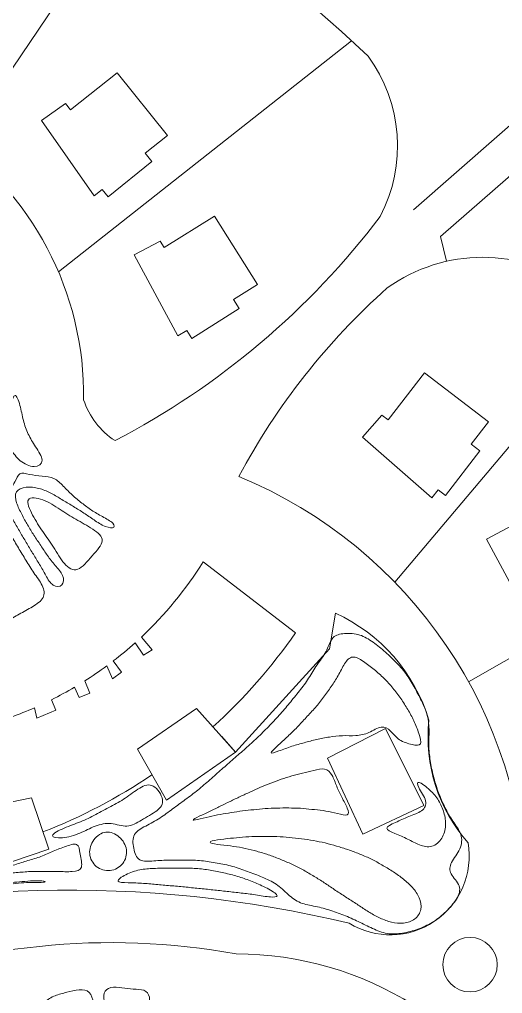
# Model space of a CAD drawing. Header units: inches. Extents: x 36 to 189, y -75 to 56.
# Drawn here: x 56.56 to 64.77, y 30.96 to 47.51 of the extents above; entities that cross this region are included whole.
import ezdxf

# ---------------------------------------------------------------- set-up
doc = ezdxf.new("R2010")
doc.units = ezdxf.units.IN
for name, color, linetype, lineweight in [('01_ORIGINAL_CAD', 7, 'CONTINUOUS', 20), ('02_APPROVED_PDF_OUTLINES', 7, 'CONTINUOUS', 15), ('04_APPROVED_PERIMETER', 7, 'CONTINUOUS', 15), ('10_EXTENSION_MASSES', 7, 'CONTINUOUS', 15)]:
    doc.layers.add(name, color=color, linetype=linetype, lineweight=lineweight)

# ---------------------------------------------------------------- blocks, each defined once
blk = doc.blocks.new('OPTION_01_SCALLOP')
at = {"layer": '01_ORIGINAL_CAD'}
for points in [[(63.257, 44.272), (68.329, 48.719), (68.329, 49.231), (68.73, 49.6), (69.33, 49.6), (71.442, 51.512), (71.442, 50.696), (69.711, 49.177), (69.725, 48.651), (69.304, 48.218), (68.761, 48.218), (63.72, 43.82), (63.817, 43.397)], [(55.552, 45.371), (58.647, 49.945)], [(62.206, 47.145), (57.223, 43.22)], [(66.604, 42.276), (62.941, 37.945)], [(69.006, 38.995), (64.196, 36.253)], [(58.528, 36.918), (58.67, 36.704), (58.814, 36.799), (58.632, 37.014)], [(58.043, 36.524), (58.141, 36.305), (58.295, 36.419), (58.155, 36.608)], [(57.496, 36.162), (57.572, 35.985), (57.754, 36.063), (57.668, 36.267)], [(56.812, 35.811), (56.853, 35.634), (57.179, 35.773), (57.105, 35.949)], [(58.564, 35.106), (59.058, 34.241), (60.235, 35.059), (59.57, 35.799), (58.564, 35.106)]]:
    blk.add_lwpolyline(points, dxfattribs=at)
for points in [[(57.426, 45.973), (58.218, 46.601), (59.075, 45.534), (58.699, 45.232), (58.811, 45.092), (58.066, 44.493), (57.966, 44.618), (57.83, 44.508), (56.934, 45.791), (57.343, 46.076)], [(59.019, 43.63), (59.878, 44.165), (60.608, 43.006), (60.2, 42.749), (60.296, 42.598), (59.487, 42.088), (59.402, 42.222), (59.254, 42.129), (58.511, 43.505), (58.949, 43.742)], [(62.827, 40.702), (63.445, 41.502), (64.534, 40.672), (64.241, 40.288), (64.384, 40.18), (63.804, 39.42), (63.677, 39.516), (63.571, 39.377), (62.394, 40.407), (62.722, 40.782)], [(65.006, 38.799), (65.865, 39.334), (66.595, 38.175), (66.187, 37.918), (66.283, 37.767), (65.474, 37.257), (65.389, 37.391), (65.242, 37.298), (64.498, 38.674), (64.936, 38.911)], [(61.796, 34.957), (62.78, 35.461), (63.435, 34.152), (62.399, 33.663)], [(55.549, 34.034), (56.763, 34.283), (57.058, 33.412), (55.766, 32.976)]]:
    blk.add_lwpolyline(points, close=True, dxfattribs=at)
for points in [[(50.14, 46.014, -0.546754), (57.65, 41.045, 0.171391), (58.184, 40.351, 0.171391)], [(60.29, 39.74, -0.089338), (62.813, 42.944, -0.322066), (66.051, 42.944, -0.030946), (69.111, 38.833, -0.044664), (70.78, 33.554, -0.301674), (68.967, 31.144, -0.082145), (65.591, 31.078)], [(60.29, 39.74, -0.300089), (65.18, 32.538)], [(59.849, 35.488, 0.057164), (61.253, 37.088), (59.681, 38.289, -0.064319), (58.632, 37.014, -0.064319)], [(59.998, 35.322), (60.235, 35.059), (61.831, 36.816), (61.933, 37.418, -0.214593), (63.522, 35.602, 0.212382), (64.188, 33.517, -0.642649), (62.166, 32.15, 0.132984), (51.615, 31.858, -0.471407), (50.913, 32.245)], [(58.528, 36.918, -0.018836), (58.155, 36.608, -0.018836)], [(58.043, 36.524, -0.017658), (57.668, 36.267, -0.017658)], [(57.496, 36.162, -0.017305), (57.105, 35.949, -0.017305)], [(56.812, 35.811, -0.016254), (56.423, 35.655, -0.016254)], [(56.959, 33.703, 0.056142), (58.811, 34.673)], [(53.65, 30.945, -0.14301), (60.243, 31.63, -0.286424), (65.36, 28.431), (66.481, 23.89, -0.272091), (64.9, 18.954), (63.661, 17.533)]]:
    blk.add_lwpolyline(points, format="xyb", dxfattribs=at)
blk.add_circle((64.22, 31.448), 0.463, dxfattribs=at)
for centre, radius, start, end in [((40.939, 23.771), 31.601, 47.0054, 64.8874), ((60.387, 45.356), 2.599, 332.6099, 36.0186), ((51.961, 52.291), 13.465, 297.5281, 322.8549)]:
    blk.add_arc(centre, radius, start, end, dxfattribs=at)
at = {"layer": '02_APPROVED_PDF_OUTLINES'}
for points, knots in [([(56.484, 41.12), (56.457, 41.119), (56.434, 41.031), (56.415, 40.944), (56.395, 40.857), (56.379, 40.77), (56.365, 40.686), (56.35, 40.602), (56.337, 40.522), (56.345, 40.441), (56.352, 40.36), (56.38, 40.279), (56.418, 40.205), (56.456, 40.132), (56.504, 40.066), (56.573, 40.01), (56.642, 39.955), (56.732, 39.909), (56.807, 39.909), (56.882, 39.909), (56.943, 39.955), (56.943, 40.02), (56.944, 40.084), (56.884, 40.168), (56.834, 40.244), (56.784, 40.32), (56.743, 40.39), (56.709, 40.463), (56.675, 40.536), (56.647, 40.612), (56.626, 40.694), (56.605, 40.776), (56.59, 40.864), (56.567, 40.95), (56.543, 41.036), (56.512, 41.121), (56.484, 41.12)], [0, 0, 0, 0, 0.083333, 0.083333, 0.083333, 0.166667, 0.166667, 0.166667, 0.25, 0.25, 0.25, 0.333333, 0.333333, 0.333333, 0.416667, 0.416667, 0.416667, 0.5, 0.5, 0.5, 0.583333, 0.583333, 0.583333, 0.666667, 0.666667, 0.666667, 0.75, 0.75, 0.75, 0.833333, 0.833333, 0.833333, 0.916667, 0.916667, 0.916667, 1, 1, 1, 1]), ([(56.566, 39.788), (56.604, 39.808), (56.661, 39.791), (56.728, 39.777), (56.795, 39.763), (56.872, 39.753), (56.944, 39.746), (57.016, 39.74), (57.085, 39.736), (57.144, 39.709), (57.204, 39.681), (57.253, 39.63), (57.303, 39.579), (57.354, 39.527), (57.405, 39.475), (57.457, 39.427), (57.51, 39.378), (57.565, 39.334), (57.62, 39.291), (57.674, 39.248), (57.729, 39.207), (57.786, 39.169), (57.844, 39.131), (57.904, 39.095), (57.97, 39.059), (58.036, 39.023), (58.109, 38.986), (58.144, 38.949), (58.18, 38.913), (58.178, 38.876), (58.142, 38.869), (58.105, 38.861), (58.032, 38.884), (57.966, 38.917), (57.9, 38.949), (57.841, 38.993), (57.783, 39.033), (57.725, 39.073), (57.669, 39.111), (57.611, 39.147), (57.554, 39.184), (57.495, 39.22), (57.436, 39.256), (57.377, 39.292), (57.318, 39.327), (57.259, 39.363), (57.2, 39.398), (57.141, 39.434), (57.081, 39.464), (57.021, 39.495), (56.958, 39.52), (56.889, 39.539), (56.819, 39.557), (56.742, 39.567), (56.671, 39.56), (56.6, 39.552), (56.535, 39.526), (56.507, 39.478), (56.48, 39.431), (56.49, 39.361), (56.511, 39.294), (56.533, 39.227), (56.566, 39.162), (56.599, 39.099), (56.631, 39.037), (56.663, 38.977), (56.697, 38.918), (56.731, 38.859), (56.768, 38.801), (56.806, 38.743), (56.843, 38.685), (56.882, 38.627), (56.92, 38.569), (56.958, 38.512), (56.996, 38.454), (57.036, 38.398), (57.076, 38.342), (57.118, 38.287), (57.166, 38.231), (57.214, 38.175), (57.268, 38.118), (57.292, 38.058), (57.317, 37.997), (57.313, 37.933), (57.279, 37.9), (57.246, 37.866), (57.182, 37.863), (57.132, 37.896), (57.081, 37.928), (57.043, 37.995), (57.007, 38.06), (56.971, 38.124), (56.937, 38.185), (56.902, 38.244), (56.867, 38.303), (56.83, 38.361), (56.795, 38.419), (56.759, 38.478), (56.724, 38.537), (56.689, 38.596), (56.653, 38.656), (56.618, 38.715), (56.583, 38.774), (56.549, 38.833), (56.515, 38.892), (56.479, 38.952), (56.444, 39.011), (56.406, 39.072), (56.369, 39.133), (56.332, 39.194), (56.295, 39.255), (56.292, 39.31), (56.289, 39.366), (56.32, 39.414), (56.359, 39.47), (56.399, 39.525), (56.446, 39.587), (56.478, 39.648), (56.511, 39.708), (56.528, 39.767), (56.566, 39.788)], [0, 0, 0, 0, 0.025, 0.025, 0.025, 0.05, 0.05, 0.05, 0.075, 0.075, 0.075, 0.1, 0.1, 0.1, 0.125, 0.125, 0.125, 0.15, 0.15, 0.15, 0.175, 0.175, 0.175, 0.2, 0.2, 0.2, 0.225, 0.225, 0.225, 0.25, 0.25, 0.25, 0.275, 0.275, 0.275, 0.3, 0.3, 0.3, 0.325, 0.325, 0.325, 0.35, 0.35, 0.35, 0.375, 0.375, 0.375, 0.4, 0.4, 0.4, 0.425, 0.425, 0.425, 0.45, 0.45, 0.45, 0.475, 0.475, 0.475, 0.5, 0.5, 0.5, 0.525, 0.525, 0.525, 0.55, 0.55, 0.55, 0.575, 0.575, 0.575, 0.6, 0.6, 0.6, 0.625, 0.625, 0.625, 0.65, 0.65, 0.65, 0.675, 0.675, 0.675, 0.7, 0.7, 0.7, 0.725, 0.725, 0.725, 0.75, 0.75, 0.75, 0.775, 0.775, 0.775, 0.8, 0.8, 0.8, 0.825, 0.825, 0.825, 0.85, 0.85, 0.85, 0.875, 0.875, 0.875, 0.9, 0.9, 0.9, 0.925, 0.925, 0.925, 0.95, 0.95, 0.95, 0.975, 0.975, 0.975, 1, 1, 1, 1]), ([(56.711, 39.347), (56.742, 39.397), (56.853, 39.384), (56.957, 39.345), (57.061, 39.307), (57.159, 39.241), (57.249, 39.182), (57.34, 39.122), (57.423, 39.069), (57.517, 39.015), (57.61, 38.961), (57.714, 38.906), (57.804, 38.847), (57.894, 38.787), (57.971, 38.723), (57.967, 38.648), (57.963, 38.573), (57.878, 38.487), (57.795, 38.392), (57.711, 38.297), (57.63, 38.193), (57.55, 38.165), (57.47, 38.136), (57.393, 38.184), (57.324, 38.262), (57.255, 38.339), (57.195, 38.447), (57.136, 38.541), (57.077, 38.636), (57.018, 38.717), (56.958, 38.804), (56.898, 38.891), (56.837, 38.984), (56.783, 39.086), (56.728, 39.187), (56.68, 39.298), (56.711, 39.347)], [0, 0, 0, 0, 0.083333, 0.083333, 0.083333, 0.166667, 0.166667, 0.166667, 0.25, 0.25, 0.25, 0.333333, 0.333333, 0.333333, 0.416667, 0.416667, 0.416667, 0.5, 0.5, 0.5, 0.583333, 0.583333, 0.583333, 0.666667, 0.666667, 0.666667, 0.75, 0.75, 0.75, 0.833333, 0.833333, 0.833333, 0.916667, 0.916667, 0.916667, 1, 1, 1, 1]), ([(53.826, 37.449), (53.843, 37.492), (53.913, 37.502), (53.992, 37.491), (54.071, 37.48), (54.16, 37.449), (54.241, 37.416), (54.322, 37.384), (54.395, 37.35), (54.467, 37.312), (54.539, 37.273), (54.61, 37.23), (54.683, 37.192), (54.756, 37.153), (54.831, 37.118), (54.91, 37.091), (54.988, 37.064), (55.07, 37.044), (55.153, 37.037), (55.236, 37.03), (55.321, 37.036), (55.403, 37.053), (55.484, 37.069), (55.563, 37.097), (55.636, 37.137), (55.71, 37.177), (55.778, 37.229), (55.839, 37.288), (55.901, 37.348), (55.956, 37.415), (56.001, 37.486), (56.047, 37.557), (56.084, 37.631), (56.112, 37.708), (56.141, 37.786), (56.16, 37.866), (56.173, 37.95), (56.185, 38.034), (56.19, 38.121), (56.185, 38.206), (56.18, 38.29), (56.164, 38.373), (56.142, 38.452), (56.12, 38.531), (56.092, 38.607), (56.073, 38.693), (56.054, 38.778), (56.044, 38.873), (56.058, 38.955), (56.072, 39.037), (56.111, 39.107), (56.155, 39.111), (56.199, 39.114), (56.249, 39.051), (56.293, 38.978), (56.337, 38.905), (56.376, 38.821), (56.416, 38.745), (56.457, 38.669), (56.498, 38.599), (56.541, 38.529), (56.583, 38.459), (56.626, 38.388), (56.669, 38.317), (56.712, 38.247), (56.755, 38.176), (56.804, 38.105), (56.854, 38.034), (56.91, 37.962), (56.944, 37.889), (56.979, 37.817), (56.992, 37.745), (56.96, 37.684), (56.929, 37.623), (56.853, 37.574), (56.778, 37.529), (56.703, 37.484), (56.628, 37.443), (56.555, 37.402), (56.482, 37.362), (56.411, 37.322), (56.339, 37.283), (56.266, 37.245), (56.192, 37.208), (56.117, 37.173), (56.043, 37.137), (55.968, 37.103), (55.892, 37.07), (55.817, 37.036), (55.741, 37.004), (55.665, 36.974), (55.588, 36.944), (55.511, 36.916), (55.433, 36.89), (55.355, 36.864), (55.276, 36.839), (55.197, 36.816), (55.118, 36.793), (55.038, 36.771), (54.959, 36.75), (54.88, 36.73), (54.8, 36.712), (54.718, 36.693), (54.636, 36.675), (54.552, 36.656), (54.467, 36.639), (54.382, 36.622), (54.298, 36.607), (54.236, 36.63), (54.174, 36.653), (54.136, 36.715), (54.103, 36.787), (54.071, 36.859), (54.044, 36.942), (54.008, 37.021), (53.972, 37.101), (53.926, 37.177), (53.885, 37.253), (53.844, 37.329), (53.809, 37.406), (53.826, 37.449)], [0, 0, 0, 0, 0.025, 0.025, 0.025, 0.05, 0.05, 0.05, 0.075, 0.075, 0.075, 0.1, 0.1, 0.1, 0.125, 0.125, 0.125, 0.15, 0.15, 0.15, 0.175, 0.175, 0.175, 0.2, 0.2, 0.2, 0.225, 0.225, 0.225, 0.25, 0.25, 0.25, 0.275, 0.275, 0.275, 0.3, 0.3, 0.3, 0.325, 0.325, 0.325, 0.35, 0.35, 0.35, 0.375, 0.375, 0.375, 0.4, 0.4, 0.4, 0.425, 0.425, 0.425, 0.45, 0.45, 0.45, 0.475, 0.475, 0.475, 0.5, 0.5, 0.5, 0.525, 0.525, 0.525, 0.55, 0.55, 0.55, 0.575, 0.575, 0.575, 0.6, 0.6, 0.6, 0.625, 0.625, 0.625, 0.65, 0.65, 0.65, 0.675, 0.675, 0.675, 0.7, 0.7, 0.7, 0.725, 0.725, 0.725, 0.75, 0.75, 0.75, 0.775, 0.775, 0.775, 0.8, 0.8, 0.8, 0.825, 0.825, 0.825, 0.85, 0.85, 0.85, 0.875, 0.875, 0.875, 0.9, 0.9, 0.9, 0.925, 0.925, 0.925, 0.95, 0.95, 0.95, 0.975, 0.975, 0.975, 1, 1, 1, 1]), ([(60.837, 35.046), (60.832, 35.06), (60.882, 35.108), (60.94, 35.16), (60.997, 35.213), (61.062, 35.272), (61.12, 35.325), (61.178, 35.379), (61.23, 35.429), (61.281, 35.482), (61.332, 35.535), (61.382, 35.591), (61.434, 35.647), (61.486, 35.703), (61.539, 35.759), (61.59, 35.816), (61.64, 35.873), (61.686, 35.931), (61.731, 35.991), (61.776, 36.05), (61.819, 36.11), (61.86, 36.171), (61.901, 36.231), (61.941, 36.292), (61.977, 36.358), (62.014, 36.425), (62.049, 36.497), (62.088, 36.558), (62.126, 36.619), (62.17, 36.668), (62.224, 36.674), (62.278, 36.68), (62.343, 36.643), (62.406, 36.6), (62.468, 36.557), (62.53, 36.509), (62.589, 36.461), (62.648, 36.413), (62.704, 36.365), (62.757, 36.313), (62.81, 36.261), (62.86, 36.205), (62.908, 36.147), (62.955, 36.088), (63, 36.029), (63.042, 35.968), (63.085, 35.907), (63.124, 35.845), (63.161, 35.782), (63.198, 35.72), (63.233, 35.658), (63.264, 35.59), (63.296, 35.522), (63.325, 35.449), (63.35, 35.376), (63.374, 35.303), (63.394, 35.231), (63.376, 35.198), (63.358, 35.166), (63.303, 35.173), (63.234, 35.189), (63.166, 35.204), (63.084, 35.228), (63.022, 35.27), (62.959, 35.312), (62.915, 35.371), (62.868, 35.416), (62.821, 35.461), (62.77, 35.492), (62.709, 35.483), (62.647, 35.473), (62.575, 35.424), (62.502, 35.392), (62.429, 35.36), (62.355, 35.345), (62.28, 35.34), (62.204, 35.335), (62.127, 35.34), (62.051, 35.338), (61.975, 35.335), (61.901, 35.326), (61.828, 35.315), (61.755, 35.303), (61.682, 35.29), (61.611, 35.273), (61.54, 35.257), (61.469, 35.238), (61.401, 35.219), (61.332, 35.2), (61.264, 35.182), (61.191, 35.157), (61.118, 35.133), (61.041, 35.103), (60.971, 35.078), (60.902, 35.053), (60.842, 35.033), (60.837, 35.046)], [0, 0, 0, 0, 0.03125, 0.03125, 0.03125, 0.0625, 0.0625, 0.0625, 0.09375, 0.09375, 0.09375, 0.125, 0.125, 0.125, 0.15625, 0.15625, 0.15625, 0.1875, 0.1875, 0.1875, 0.21875, 0.21875, 0.21875, 0.25, 0.25, 0.25, 0.28125, 0.28125, 0.28125, 0.3125, 0.3125, 0.3125, 0.34375, 0.34375, 0.34375, 0.375, 0.375, 0.375, 0.40625, 0.40625, 0.40625, 0.4375, 0.4375, 0.4375, 0.46875, 0.46875, 0.46875, 0.5, 0.5, 0.5, 0.53125, 0.53125, 0.53125, 0.5625, 0.5625, 0.5625, 0.59375, 0.59375, 0.59375, 0.625, 0.625, 0.625, 0.65625, 0.65625, 0.65625, 0.6875, 0.6875, 0.6875, 0.71875, 0.71875, 0.71875, 0.75, 0.75, 0.75, 0.78125, 0.78125, 0.78125, 0.8125, 0.8125, 0.8125, 0.84375, 0.84375, 0.84375, 0.875, 0.875, 0.875, 0.90625, 0.90625, 0.90625, 0.9375, 0.9375, 0.9375, 0.96875, 0.96875, 0.96875, 1, 1, 1, 1]), ([(48.305, 35.543), (48.351, 35.554), (48.41, 35.534), (48.465, 35.506), (48.519, 35.477), (48.569, 35.439), (48.618, 35.403), (48.667, 35.368), (48.715, 35.335), (48.764, 35.298), (48.812, 35.26), (48.861, 35.218), (48.909, 35.189), (48.958, 35.159), (49.008, 35.142), (49.058, 35.151), (49.108, 35.159), (49.158, 35.193), (49.207, 35.229), (49.256, 35.265), (49.303, 35.304), (49.349, 35.349), (49.395, 35.395), (49.438, 35.446), (49.485, 35.471), (49.531, 35.495), (49.58, 35.492), (49.594, 35.465), (49.609, 35.438), (49.588, 35.387), (49.555, 35.336), (49.522, 35.286), (49.477, 35.236), (49.445, 35.182), (49.413, 35.128), (49.394, 35.071), (49.386, 35.013), (49.378, 34.956), (49.382, 34.899), (49.408, 34.851), (49.433, 34.803), (49.48, 34.763), (49.529, 34.725), (49.577, 34.687), (49.628, 34.652), (49.675, 34.613), (49.722, 34.573), (49.765, 34.531), (49.809, 34.487), (49.852, 34.443), (49.895, 34.398), (49.939, 34.354), (49.983, 34.31), (50.027, 34.266), (50.069, 34.221), (50.111, 34.177), (50.151, 34.131), (50.191, 34.084), (50.23, 34.038), (50.27, 33.992), (50.308, 33.945), (50.347, 33.899), (50.384, 33.852), (50.421, 33.804), (50.458, 33.757), (50.495, 33.709), (50.53, 33.661), (50.565, 33.612), (50.6, 33.564), (50.633, 33.514), (50.667, 33.465), (50.699, 33.415), (50.731, 33.365), (50.762, 33.315), (50.792, 33.264), (50.822, 33.213), (50.851, 33.162), (50.88, 33.11), (50.909, 33.059), (50.938, 33.007), (50.967, 32.955), (50.996, 32.904), (51.025, 32.853), (51.054, 32.801), (51.086, 32.751), (51.118, 32.701), (51.153, 32.652), (51.193, 32.605), (51.233, 32.559), (51.277, 32.514), (51.325, 32.477), (51.373, 32.439), (51.425, 32.409), (51.48, 32.39), (51.536, 32.37), (51.595, 32.36), (51.654, 32.361), (51.713, 32.362), (51.772, 32.374), (51.828, 32.393), (51.884, 32.411), (51.938, 32.436), (51.991, 32.461), (52.045, 32.486), (52.098, 32.51), (52.151, 32.534), (52.205, 32.558), (52.259, 32.58), (52.314, 32.602), (52.368, 32.624), (52.423, 32.644), (52.478, 32.662), (52.534, 32.68), (52.59, 32.697), (52.647, 32.712), (52.703, 32.728), (52.761, 32.742), (52.818, 32.756), (52.875, 32.77), (52.932, 32.783), (52.99, 32.795), (53.048, 32.807), (53.106, 32.818), (53.165, 32.828), (53.223, 32.838), (53.282, 32.847), (53.341, 32.855), (53.401, 32.864), (53.46, 32.872), (53.519, 32.88), (53.578, 32.889), (53.637, 32.896), (53.697, 32.903), (53.757, 32.91), (53.817, 32.916), (53.876, 32.923), (53.936, 32.93), (53.995, 32.937), (54.055, 32.943), (54.116, 32.948), (54.177, 32.95), (54.239, 32.949), (54.302, 32.947), (54.367, 32.942), (54.427, 32.947), (54.487, 32.952), (54.543, 32.967), (54.59, 32.998), (54.638, 33.03), (54.677, 33.077), (54.707, 33.131), (54.737, 33.184), (54.757, 33.243), (54.784, 33.298), (54.81, 33.353), (54.843, 33.404), (54.883, 33.423), (54.922, 33.442), (54.97, 33.429), (54.985, 33.392), (55, 33.356), (54.983, 33.297), (54.97, 33.235), (54.957, 33.174), (54.948, 33.111), (54.953, 33.05), (54.958, 32.989), (54.977, 32.929), (55.009, 32.884), (55.042, 32.839), (55.088, 32.808), (55.143, 32.794), (55.199, 32.78), (55.264, 32.783), (55.328, 32.785), (55.392, 32.787), (55.455, 32.788), (55.517, 32.789), (55.579, 32.789), (55.64, 32.789), (55.701, 32.793), (55.761, 32.796), (55.821, 32.804), (55.881, 32.809), (55.942, 32.814), (56.003, 32.816), (56.063, 32.82), (56.124, 32.825), (56.184, 32.832), (56.244, 32.836), (56.305, 32.84), (56.367, 32.841), (56.427, 32.844), (56.487, 32.847), (56.546, 32.852), (56.607, 32.858), (56.668, 32.864), (56.731, 32.87), (56.799, 32.872), (56.867, 32.874), (56.94, 32.871), (56.974, 32.866), (57.008, 32.86), (57.003, 32.851), (56.963, 32.847), (56.923, 32.843), (56.848, 32.844), (56.78, 32.843), (56.711, 32.842), (56.648, 32.841), (56.587, 32.836), (56.527, 32.831), (56.468, 32.824), (56.408, 32.82), (56.348, 32.816), (56.287, 32.815), (56.226, 32.811), (56.165, 32.807), (56.105, 32.8), (56.045, 32.795), (55.985, 32.789), (55.924, 32.786), (55.864, 32.78), (55.803, 32.775), (55.743, 32.769), (55.683, 32.763), (55.623, 32.757), (55.563, 32.752), (55.503, 32.746), (55.443, 32.741), (55.382, 32.736), (55.322, 32.73), (55.262, 32.725), (55.202, 32.719), (55.142, 32.713), (55.082, 32.707), (55.022, 32.701), (54.962, 32.694), (54.903, 32.688), (54.843, 32.68), (54.784, 32.672), (54.725, 32.664), (54.666, 32.655), (54.607, 32.647), (54.548, 32.638), (54.489, 32.629), (54.43, 32.621), (54.371, 32.612), (54.311, 32.604), (54.252, 32.595), (54.193, 32.586), (54.135, 32.577), (54.076, 32.567), (54.017, 32.557), (53.959, 32.547), (53.9, 32.537), (53.842, 32.527), (53.783, 32.517), (53.725, 32.506), (53.666, 32.496), (53.608, 32.484), (53.55, 32.472), (53.492, 32.461), (53.435, 32.449), (53.377, 32.437), (53.319, 32.424), (53.262, 32.411), (53.205, 32.397), (53.148, 32.382), (53.091, 32.368), (53.034, 32.353), (52.977, 32.339), (52.92, 32.324), (52.863, 32.309), (52.806, 32.294), (52.75, 32.278), (52.694, 32.262), (52.637, 32.245), (52.581, 32.229), (52.525, 32.213), (52.468, 32.196), (52.412, 32.179), (52.356, 32.162), (52.3, 32.145), (52.244, 32.128), (52.188, 32.111), (52.132, 32.094), (52.076, 32.076), (52.02, 32.059), (51.964, 32.041), (51.908, 32.024), (51.853, 32.006), (51.797, 31.989), (51.742, 31.97), (51.686, 31.951), (51.63, 31.932), (51.573, 31.913), (51.515, 31.904), (51.456, 31.896), (51.395, 31.898), (51.338, 31.913), (51.28, 31.928), (51.226, 31.957), (51.18, 31.994), (51.134, 32.032), (51.097, 32.077), (51.071, 32.129), (51.045, 32.181), (51.03, 32.238), (51.014, 32.295), (50.998, 32.352), (50.979, 32.408), (50.957, 32.462), (50.935, 32.516), (50.909, 32.569), (50.883, 32.622), (50.856, 32.675), (50.83, 32.728), (50.803, 32.78), (50.777, 32.833), (50.75, 32.886), (50.721, 32.937), (50.693, 32.989), (50.662, 33.04), (50.632, 33.091), (50.601, 33.141), (50.571, 33.192), (50.54, 33.242), (50.509, 33.293), (50.477, 33.343), (50.445, 33.393), (50.413, 33.443), (50.38, 33.492), (50.345, 33.541), (50.311, 33.59), (50.275, 33.638), (50.238, 33.685), (50.202, 33.733), (50.164, 33.78), (50.126, 33.827), (50.088, 33.874), (50.048, 33.92), (50.009, 33.966), (49.969, 34.012), (49.93, 34.058), (49.889, 34.105), (49.849, 34.151), (49.809, 34.197), (49.766, 34.241), (49.723, 34.285), (49.678, 34.328), (49.633, 34.369), (49.587, 34.409), (49.541, 34.449), (49.496, 34.49), (49.451, 34.531), (49.406, 34.574), (49.361, 34.615), (49.316, 34.655), (49.269, 34.694), (49.222, 34.732), (49.175, 34.77), (49.128, 34.807), (49.081, 34.845), (49.034, 34.882), (48.986, 34.918), (48.938, 34.953), (48.89, 34.989), (48.841, 35.023), (48.792, 35.057), (48.743, 35.09), (48.693, 35.123), (48.644, 35.155), (48.595, 35.186), (48.545, 35.218), (48.492, 35.247), (48.438, 35.277), (48.381, 35.305), (48.33, 35.339), (48.28, 35.372), (48.237, 35.411), (48.232, 35.451), (48.227, 35.491), (48.26, 35.532), (48.305, 35.543)], [0, 0, 0, 0, 0.007812, 0.007812, 0.007812, 0.015625, 0.015625, 0.015625, 0.023438, 0.023438, 0.023438, 0.03125, 0.03125, 0.03125, 0.039062, 0.039062, 0.039062, 0.046875, 0.046875, 0.046875, 0.054688, 0.054688, 0.054688, 0.0625, 0.0625, 0.0625, 0.070312, 0.070312, 0.070312, 0.078125, 0.078125, 0.078125, 0.085938, 0.085938, 0.085938, 0.09375, 0.09375, 0.09375, 0.101562, 0.101562, 0.101562, 0.109375, 0.109375, 0.109375, 0.117188, 0.117188, 0.117188, 0.125, 0.125, 0.125, 0.132812, 0.132812, 0.132812, 0.140625, 0.140625, 0.140625, 0.148438, 0.148438, 0.148438, 0.15625, 0.15625, 0.15625, 0.164062, 0.164062, 0.164062, 0.171875, 0.171875, 0.171875, 0.179688, 0.179688, 0.179688, 0.1875, 0.1875, 0.1875, 0.195312, 0.195312, 0.195312, 0.203125, 0.203125, 0.203125, 0.210938, 0.210938, 0.210938, 0.21875, 0.21875, 0.21875, 0.226562, 0.226562, 0.226562, 0.234375, 0.234375, 0.234375, 0.242188, 0.242188, 0.242188, 0.25, 0.25, 0.25, 0.257812, 0.257812, 0.257812, 0.265625, 0.265625, 0.265625, 0.273438, 0.273438, 0.273438, 0.28125, 0.28125, 0.28125, 0.289062, 0.289062, 0.289062, 0.296875, 0.296875, 0.296875, 0.304688, 0.304688, 0.304688, 0.3125, 0.3125, 0.3125, 0.320312, 0.320312, 0.320312, 0.328125, 0.328125, 0.328125, 0.335938, 0.335938, 0.335938, 0.34375, 0.34375, 0.34375, 0.351562, 0.351562, 0.351562, 0.359375, 0.359375, 0.359375, 0.367188, 0.367188, 0.367188, 0.375, 0.375, 0.375, 0.382812, 0.382812, 0.382812, 0.390625, 0.390625, 0.390625, 0.398438, 0.398438, 0.398438, 0.40625, 0.40625, 0.40625, 0.414062, 0.414062, 0.414062, 0.421875, 0.421875, 0.421875, 0.429688, 0.429688, 0.429688, 0.4375, 0.4375, 0.4375, 0.445312, 0.445312, 0.445312, 0.453125, 0.453125, 0.453125, 0.460938, 0.460938, 0.460938, 0.46875, 0.46875, 0.46875, 0.476562, 0.476562, 0.476562, 0.484375, 0.484375, 0.484375, 0.492188, 0.492188, 0.492188, 0.5, 0.5, 0.5, 0.507812, 0.507812, 0.507812, 0.515625, 0.515625, 0.515625, 0.523438, 0.523438, 0.523438, 0.53125, 0.53125, 0.53125, 0.539062, 0.539062, 0.539062, 0.546875, 0.546875, 0.546875, 0.554688, 0.554688, 0.554688, 0.5625, 0.5625, 0.5625, 0.570312, 0.570312, 0.570312, 0.578125, 0.578125, 0.578125, 0.585938, 0.585938, 0.585938, 0.59375, 0.59375, 0.59375, 0.601562, 0.601562, 0.601562, 0.609375, 0.609375, 0.609375, 0.617188, 0.617188, 0.617188, 0.625, 0.625, 0.625, 0.632812, 0.632812, 0.632812, 0.640625, 0.640625, 0.640625, 0.648438, 0.648438, 0.648438, 0.65625, 0.65625, 0.65625, 0.664062, 0.664062, 0.664062, 0.671875, 0.671875, 0.671875, 0.679688, 0.679688, 0.679688, 0.6875, 0.6875, 0.6875, 0.695312, 0.695312, 0.695312, 0.703125, 0.703125, 0.703125, 0.710938, 0.710938, 0.710938, 0.71875, 0.71875, 0.71875, 0.726562, 0.726562, 0.726562, 0.734375, 0.734375, 0.734375, 0.742188, 0.742188, 0.742188, 0.75, 0.75, 0.75, 0.757812, 0.757812, 0.757812, 0.765625, 0.765625, 0.765625, 0.773438, 0.773438, 0.773438, 0.78125, 0.78125, 0.78125, 0.789062, 0.789062, 0.789062, 0.796875, 0.796875, 0.796875, 0.804688, 0.804688, 0.804688, 0.8125, 0.8125, 0.8125, 0.820312, 0.820312, 0.820312, 0.828125, 0.828125, 0.828125, 0.835938, 0.835938, 0.835938, 0.84375, 0.84375, 0.84375, 0.851562, 0.851562, 0.851562, 0.859375, 0.859375, 0.859375, 0.867188, 0.867188, 0.867188, 0.875, 0.875, 0.875, 0.882812, 0.882812, 0.882812, 0.890625, 0.890625, 0.890625, 0.898438, 0.898438, 0.898438, 0.90625, 0.90625, 0.90625, 0.914062, 0.914062, 0.914062, 0.921875, 0.921875, 0.921875, 0.929688, 0.929688, 0.929688, 0.9375, 0.9375, 0.9375, 0.945312, 0.945312, 0.945312, 0.953125, 0.953125, 0.953125, 0.960938, 0.960938, 0.960938, 0.96875, 0.96875, 0.96875, 0.976562, 0.976562, 0.976562, 0.984375, 0.984375, 0.984375, 0.992188, 0.992188, 0.992188, 1, 1, 1, 1]), ([(59.512, 33.904), (59.509, 33.912), (59.559, 33.939), (59.617, 33.968), (59.675, 33.997), (59.741, 34.028), (59.801, 34.056), (59.861, 34.085), (59.916, 34.111), (59.972, 34.139), (60.027, 34.166), (60.084, 34.193), (60.141, 34.221), (60.198, 34.249), (60.255, 34.277), (60.312, 34.303), (60.37, 34.33), (60.427, 34.356), (60.485, 34.383), (60.542, 34.409), (60.599, 34.437), (60.657, 34.462), (60.715, 34.487), (60.774, 34.51), (60.833, 34.532), (60.892, 34.555), (60.951, 34.576), (61.011, 34.597), (61.07, 34.617), (61.131, 34.635), (61.191, 34.653), (61.251, 34.67), (61.312, 34.687), (61.373, 34.702), (61.435, 34.718), (61.498, 34.733), (61.562, 34.748), (61.627, 34.764), (61.694, 34.78), (61.747, 34.769), (61.8, 34.757), (61.841, 34.718), (61.873, 34.664), (61.905, 34.61), (61.928, 34.541), (61.954, 34.478), (61.979, 34.414), (62.007, 34.356), (62.039, 34.292), (62.072, 34.229), (62.11, 34.161), (62.132, 34.105), (62.155, 34.049), (62.161, 34.006), (62.131, 33.994), (62.1, 33.981), (62.032, 34), (61.965, 34.016), (61.899, 34.033), (61.833, 34.047), (61.769, 34.058), (61.704, 34.068), (61.641, 34.075), (61.578, 34.081), (61.514, 34.088), (61.45, 34.096), (61.384, 34.101), (61.319, 34.105), (61.253, 34.108), (61.187, 34.109), (61.12, 34.11), (61.053, 34.11), (60.986, 34.109), (60.919, 34.108), (60.852, 34.108), (60.787, 34.103), (60.722, 34.099), (60.658, 34.092), (60.593, 34.085), (60.528, 34.079), (60.463, 34.074), (60.399, 34.067), (60.335, 34.059), (60.271, 34.049), (60.208, 34.039), (60.144, 34.029), (60.081, 34.019), (60.02, 34.008), (59.958, 33.997), (59.897, 33.985), (59.832, 33.971), (59.766, 33.956), (59.696, 33.938), (59.633, 33.924), (59.57, 33.909), (59.515, 33.897), (59.512, 33.904)], [0, 0, 0, 0, 0.03125, 0.03125, 0.03125, 0.0625, 0.0625, 0.0625, 0.09375, 0.09375, 0.09375, 0.125, 0.125, 0.125, 0.15625, 0.15625, 0.15625, 0.1875, 0.1875, 0.1875, 0.21875, 0.21875, 0.21875, 0.25, 0.25, 0.25, 0.28125, 0.28125, 0.28125, 0.3125, 0.3125, 0.3125, 0.34375, 0.34375, 0.34375, 0.375, 0.375, 0.375, 0.40625, 0.40625, 0.40625, 0.4375, 0.4375, 0.4375, 0.46875, 0.46875, 0.46875, 0.5, 0.5, 0.5, 0.53125, 0.53125, 0.53125, 0.5625, 0.5625, 0.5625, 0.59375, 0.59375, 0.59375, 0.625, 0.625, 0.625, 0.65625, 0.65625, 0.65625, 0.6875, 0.6875, 0.6875, 0.71875, 0.71875, 0.71875, 0.75, 0.75, 0.75, 0.78125, 0.78125, 0.78125, 0.8125, 0.8125, 0.8125, 0.84375, 0.84375, 0.84375, 0.875, 0.875, 0.875, 0.90625, 0.90625, 0.90625, 0.9375, 0.9375, 0.9375, 0.96875, 0.96875, 0.96875, 1, 1, 1, 1]), ([(57.122, 33.641), (57.128, 33.674), (57.224, 33.727), (57.319, 33.768), (57.415, 33.81), (57.51, 33.839), (57.599, 33.875), (57.688, 33.911), (57.771, 33.954), (57.855, 33.998), (57.94, 34.043), (58.026, 34.088), (58.11, 34.133), (58.194, 34.178), (58.276, 34.222), (58.359, 34.277), (58.441, 34.333), (58.524, 34.4), (58.604, 34.447), (58.685, 34.494), (58.762, 34.521), (58.835, 34.482), (58.908, 34.442), (58.977, 34.334), (58.991, 34.253), (59.004, 34.172), (58.963, 34.117), (58.892, 34.063), (58.822, 34.009), (58.724, 33.956), (58.636, 33.905), (58.548, 33.854), (58.471, 33.804), (58.387, 33.8), (58.303, 33.795), (58.211, 33.836), (58.119, 33.845), (58.026, 33.855), (57.932, 33.833), (57.845, 33.8), (57.758, 33.766), (57.678, 33.721), (57.585, 33.682), (57.491, 33.644), (57.385, 33.612), (57.291, 33.603), (57.197, 33.594), (57.115, 33.608), (57.122, 33.641)], [0, 0, 0, 0, 0.0625, 0.0625, 0.0625, 0.125, 0.125, 0.125, 0.1875, 0.1875, 0.1875, 0.25, 0.25, 0.25, 0.3125, 0.3125, 0.3125, 0.375, 0.375, 0.375, 0.4375, 0.4375, 0.4375, 0.5, 0.5, 0.5, 0.5625, 0.5625, 0.5625, 0.625, 0.625, 0.625, 0.6875, 0.6875, 0.6875, 0.75, 0.75, 0.75, 0.8125, 0.8125, 0.8125, 0.875, 0.875, 0.875, 0.9375, 0.9375, 0.9375, 1, 1, 1, 1]), ([(62.804, 33.766), (62.805, 33.797), (62.878, 33.829), (62.951, 33.863), (63.025, 33.897), (63.099, 33.932), (63.178, 33.963), (63.257, 33.995), (63.34, 34.022), (63.396, 34.063), (63.452, 34.104), (63.482, 34.158), (63.464, 34.23), (63.446, 34.302), (63.381, 34.391), (63.348, 34.455), (63.316, 34.519), (63.316, 34.556), (63.356, 34.545), (63.395, 34.534), (63.473, 34.474), (63.535, 34.414), (63.598, 34.355), (63.647, 34.297), (63.686, 34.234), (63.724, 34.17), (63.754, 34.102), (63.775, 34.031), (63.796, 33.96), (63.808, 33.885), (63.803, 33.81), (63.799, 33.736), (63.778, 33.661), (63.738, 33.597), (63.698, 33.532), (63.638, 33.478), (63.571, 33.459), (63.504, 33.441), (63.43, 33.457), (63.361, 33.484), (63.291, 33.51), (63.228, 33.547), (63.159, 33.581), (63.09, 33.615), (63.016, 33.646), (62.944, 33.676), (62.872, 33.706), (62.803, 33.736), (62.804, 33.766)], [0, 0, 0, 0, 0.0625, 0.0625, 0.0625, 0.125, 0.125, 0.125, 0.1875, 0.1875, 0.1875, 0.25, 0.25, 0.25, 0.3125, 0.3125, 0.3125, 0.375, 0.375, 0.375, 0.4375, 0.4375, 0.4375, 0.5, 0.5, 0.5, 0.5625, 0.5625, 0.5625, 0.625, 0.625, 0.625, 0.6875, 0.6875, 0.6875, 0.75, 0.75, 0.75, 0.8125, 0.8125, 0.8125, 0.875, 0.875, 0.875, 0.9375, 0.9375, 0.9375, 1, 1, 1, 1]), ([(58.029, 33.699), (57.951, 33.69), (57.877, 33.638), (57.826, 33.569), (57.775, 33.499), (57.747, 33.413), (57.753, 33.331), (57.76, 33.249), (57.802, 33.171), (57.866, 33.118), (57.931, 33.066), (58.018, 33.038), (58.101, 33.047), (58.184, 33.056), (58.262, 33.101), (58.314, 33.167), (58.365, 33.232), (58.388, 33.318), (58.377, 33.4), (58.366, 33.482), (58.32, 33.56), (58.256, 33.616), (58.191, 33.673), (58.108, 33.707), (58.029, 33.699)], [0, 0, 0, 0, 0.125, 0.125, 0.125, 0.25, 0.25, 0.25, 0.375, 0.375, 0.375, 0.5, 0.5, 0.5, 0.625, 0.625, 0.625, 0.75, 0.75, 0.75, 0.875, 0.875, 0.875, 1, 1, 1, 1]), ([(59.799, 33.529), (59.799, 33.543), (59.857, 33.557), (59.925, 33.568), (59.994, 33.579), (60.073, 33.587), (60.146, 33.594), (60.219, 33.601), (60.286, 33.608), (60.354, 33.613), (60.423, 33.619), (60.492, 33.623), (60.563, 33.625), (60.634, 33.627), (60.706, 33.627), (60.778, 33.627), (60.849, 33.626), (60.92, 33.625), (60.99, 33.621), (61.06, 33.617), (61.129, 33.61), (61.198, 33.603), (61.267, 33.595), (61.335, 33.588), (61.404, 33.579), (61.472, 33.57), (61.54, 33.559), (61.607, 33.547), (61.673, 33.534), (61.74, 33.52), (61.805, 33.503), (61.871, 33.486), (61.936, 33.468), (62, 33.448), (62.065, 33.429), (62.129, 33.408), (62.193, 33.385), (62.256, 33.363), (62.319, 33.338), (62.381, 33.312), (62.444, 33.286), (62.505, 33.259), (62.566, 33.228), (62.626, 33.197), (62.685, 33.164), (62.744, 33.129), (62.802, 33.095), (62.861, 33.06), (62.918, 33.023), (62.975, 32.986), (63.031, 32.946), (63.086, 32.902), (63.14, 32.859), (63.193, 32.81), (63.24, 32.758), (63.288, 32.705), (63.33, 32.648), (63.357, 32.584), (63.384, 32.52), (63.396, 32.45), (63.383, 32.386), (63.37, 32.322), (63.332, 32.264), (63.279, 32.224), (63.226, 32.183), (63.158, 32.161), (63.09, 32.154), (63.021, 32.146), (62.951, 32.154), (62.885, 32.17), (62.818, 32.186), (62.755, 32.211), (62.693, 32.239), (62.632, 32.267), (62.572, 32.299), (62.514, 32.334), (62.455, 32.369), (62.398, 32.407), (62.341, 32.445), (62.284, 32.483), (62.227, 32.52), (62.17, 32.557), (62.112, 32.594), (62.055, 32.63), (61.998, 32.668), (61.941, 32.705), (61.884, 32.744), (61.827, 32.783), (61.771, 32.821), (61.714, 32.859), (61.656, 32.895), (61.598, 32.931), (61.54, 32.966), (61.481, 33), (61.422, 33.034), (61.363, 33.068), (61.303, 33.099), (61.242, 33.13), (61.181, 33.158), (61.119, 33.185), (61.057, 33.212), (60.995, 33.239), (60.932, 33.263), (60.87, 33.287), (60.806, 33.31), (60.742, 33.33), (60.677, 33.351), (60.612, 33.37), (60.547, 33.387), (60.481, 33.404), (60.415, 33.419), (60.349, 33.432), (60.283, 33.445), (60.217, 33.455), (60.145, 33.464), (60.072, 33.473), (59.993, 33.48), (59.925, 33.491), (59.857, 33.501), (59.799, 33.515), (59.799, 33.529)], [0, 0, 0, 0, 0.025, 0.025, 0.025, 0.05, 0.05, 0.05, 0.075, 0.075, 0.075, 0.1, 0.1, 0.1, 0.125, 0.125, 0.125, 0.15, 0.15, 0.15, 0.175, 0.175, 0.175, 0.2, 0.2, 0.2, 0.225, 0.225, 0.225, 0.25, 0.25, 0.25, 0.275, 0.275, 0.275, 0.3, 0.3, 0.3, 0.325, 0.325, 0.325, 0.35, 0.35, 0.35, 0.375, 0.375, 0.375, 0.4, 0.4, 0.4, 0.425, 0.425, 0.425, 0.45, 0.45, 0.45, 0.475, 0.475, 0.475, 0.5, 0.5, 0.5, 0.525, 0.525, 0.525, 0.55, 0.55, 0.55, 0.575, 0.575, 0.575, 0.6, 0.6, 0.6, 0.625, 0.625, 0.625, 0.65, 0.65, 0.65, 0.675, 0.675, 0.675, 0.7, 0.7, 0.7, 0.725, 0.725, 0.725, 0.75, 0.75, 0.75, 0.775, 0.775, 0.775, 0.8, 0.8, 0.8, 0.825, 0.825, 0.825, 0.85, 0.85, 0.85, 0.875, 0.875, 0.875, 0.9, 0.9, 0.9, 0.925, 0.925, 0.925, 0.95, 0.95, 0.95, 0.975, 0.975, 0.975, 1, 1, 1, 1]), ([(56.056, 32.995), (56.057, 33.005), (56.136, 33.032), (56.216, 33.059), (56.296, 33.086), (56.378, 33.112), (56.454, 33.137), (56.53, 33.162), (56.601, 33.186), (56.675, 33.208), (56.749, 33.23), (56.825, 33.25), (56.898, 33.276), (56.97, 33.302), (57.038, 33.334), (57.108, 33.364), (57.178, 33.394), (57.25, 33.422), (57.327, 33.45), (57.405, 33.479), (57.489, 33.509), (57.531, 33.491), (57.574, 33.472), (57.576, 33.405), (57.59, 33.327), (57.604, 33.248), (57.629, 33.158), (57.611, 33.105), (57.594, 33.052), (57.533, 33.036), (57.456, 33.03), (57.38, 33.024), (57.287, 33.029), (57.201, 33.031), (57.115, 33.033), (57.037, 33.032), (56.956, 33.032), (56.875, 33.032), (56.791, 33.033), (56.712, 33.028), (56.633, 33.024), (56.558, 33.015), (56.475, 33.009), (56.392, 33.003), (56.302, 33.001), (56.218, 32.996), (56.134, 32.991), (56.056, 32.984), (56.056, 32.995)], [0, 0, 0, 0, 0.0625, 0.0625, 0.0625, 0.125, 0.125, 0.125, 0.1875, 0.1875, 0.1875, 0.25, 0.25, 0.25, 0.3125, 0.3125, 0.3125, 0.375, 0.375, 0.375, 0.4375, 0.4375, 0.4375, 0.5, 0.5, 0.5, 0.5625, 0.5625, 0.5625, 0.625, 0.625, 0.625, 0.6875, 0.6875, 0.6875, 0.75, 0.75, 0.75, 0.8125, 0.8125, 0.8125, 0.875, 0.875, 0.875, 0.9375, 0.9375, 0.9375, 1, 1, 1, 1]), ([(58.236, 32.868), (58.229, 32.892), (58.293, 32.938), (58.366, 32.976), (58.44, 33.013), (58.523, 33.041), (58.604, 33.058), (58.685, 33.074), (58.763, 33.08), (58.844, 33.083), (58.925, 33.086), (59.009, 33.087), (59.092, 33.088), (59.176, 33.088), (59.26, 33.089), (59.344, 33.088), (59.427, 33.088), (59.51, 33.086), (59.591, 33.08), (59.672, 33.073), (59.752, 33.062), (59.831, 33.049), (59.909, 33.035), (59.987, 33.018), (60.065, 33), (60.142, 32.982), (60.219, 32.962), (60.294, 32.939), (60.369, 32.916), (60.441, 32.89), (60.515, 32.861), (60.588, 32.832), (60.661, 32.8), (60.74, 32.76), (60.82, 32.72), (60.905, 32.671), (60.93, 32.64), (60.956, 32.608), (60.922, 32.594), (60.856, 32.596), (60.789, 32.597), (60.692, 32.616), (60.604, 32.63), (60.517, 32.644), (60.44, 32.653), (60.361, 32.662), (60.282, 32.67), (60.202, 32.679), (60.121, 32.688), (60.041, 32.697), (59.96, 32.706), (59.879, 32.715), (59.799, 32.724), (59.718, 32.732), (59.638, 32.74), (59.557, 32.748), (59.477, 32.757), (59.396, 32.765), (59.315, 32.772), (59.234, 32.78), (59.152, 32.787), (59.071, 32.794), (58.989, 32.8), (58.909, 32.807), (58.83, 32.815), (58.752, 32.823), (58.667, 32.829), (58.582, 32.834), (58.49, 32.838), (58.406, 32.84), (58.321, 32.842), (58.243, 32.844), (58.236, 32.868)], [0, 0, 0, 0, 0.041667, 0.041667, 0.041667, 0.083333, 0.083333, 0.083333, 0.125, 0.125, 0.125, 0.166667, 0.166667, 0.166667, 0.208333, 0.208333, 0.208333, 0.25, 0.25, 0.25, 0.291667, 0.291667, 0.291667, 0.333333, 0.333333, 0.333333, 0.375, 0.375, 0.375, 0.416667, 0.416667, 0.416667, 0.458333, 0.458333, 0.458333, 0.5, 0.5, 0.5, 0.541667, 0.541667, 0.541667, 0.583333, 0.583333, 0.583333, 0.625, 0.625, 0.625, 0.666667, 0.666667, 0.666667, 0.708333, 0.708333, 0.708333, 0.75, 0.75, 0.75, 0.791667, 0.791667, 0.791667, 0.833333, 0.833333, 0.833333, 0.875, 0.875, 0.875, 0.916667, 0.916667, 0.916667, 0.958333, 0.958333, 0.958333, 1, 1, 1, 1])]:
    blk.add_open_spline(points, degree=3, knots=knots, dxfattribs=at)
at = {"layer": '04_APPROVED_PERIMETER'}
blk.add_open_spline([(62.313, 37.057), (62.398, 37.036), (62.472, 36.995), (62.545, 36.945), (62.618, 36.896), (62.688, 36.838), (62.756, 36.778), (62.824, 36.718), (62.889, 36.657), (62.952, 36.594), (63.015, 36.531), (63.076, 36.465), (63.128, 36.394), (63.181, 36.322), (63.225, 36.245), (63.269, 36.166), (63.312, 36.088), (63.355, 36.009), (63.395, 35.928), (63.434, 35.848), (63.47, 35.765), (63.492, 35.68), (63.514, 35.594), (63.522, 35.506), (63.523, 35.417), (63.524, 35.327), (63.518, 35.237), (63.521, 35.148), (63.523, 35.059), (63.534, 34.97), (63.549, 34.882), (63.564, 34.794), (63.582, 34.706), (63.605, 34.62), (63.628, 34.533), (63.655, 34.449), (63.686, 34.365), (63.718, 34.281), (63.753, 34.199), (63.792, 34.119), (63.832, 34.038), (63.877, 33.961), (63.928, 33.886), (63.979, 33.811), (64.036, 33.739), (64.062, 33.66), (64.088, 33.581), (64.082, 33.496), (64.046, 33.414), (64.01, 33.333), (63.944, 33.255), (63.907, 33.185), (63.871, 33.115), (63.865, 33.052), (63.9, 32.988), (63.935, 32.923), (64.011, 32.857), (64.036, 32.785), (64.06, 32.714), (64.034, 32.637), (63.988, 32.562), (63.943, 32.487), (63.879, 32.414), (63.812, 32.349), (63.746, 32.285), (63.677, 32.23), (63.603, 32.182), (63.529, 32.134), (63.449, 32.094), (63.365, 32.062), (63.282, 32.029), (63.196, 32.006), (63.107, 31.99), (63.019, 31.973), (62.929, 31.964), (62.843, 31.974), (62.757, 31.984), (62.674, 32.014), (62.593, 32.049), (62.511, 32.085), (62.431, 32.126), (62.35, 32.166), (62.269, 32.205), (62.187, 32.242), (62.105, 32.276), (62.022, 32.309), (61.938, 32.34), (61.853, 32.367), (61.768, 32.394), (61.681, 32.419), (61.592, 32.437), (61.504, 32.456), (61.414, 32.468), (61.337, 32.5), (61.259, 32.532), (61.193, 32.583), (61.128, 32.641), (61.062, 32.699), (60.997, 32.763), (60.924, 32.813), (60.85, 32.863), (60.768, 32.9), (60.686, 32.934), (60.603, 32.969), (60.519, 33.001), (60.435, 33.032), (60.351, 33.064), (60.267, 33.094), (60.181, 33.118), (60.096, 33.141), (60.007, 33.158), (59.919, 33.174), (59.831, 33.19), (59.743, 33.205), (59.654, 33.213), (59.565, 33.222), (59.476, 33.223), (59.387, 33.225), (59.298, 33.226), (59.209, 33.226), (59.118, 33.224), (59.028, 33.222), (58.934, 33.217), (58.844, 33.211), (58.753, 33.204), (58.664, 33.196), (58.606, 33.231), (58.547, 33.265), (58.518, 33.343), (58.501, 33.425), (58.485, 33.507), (58.48, 33.593), (58.515, 33.657), (58.551, 33.72), (58.626, 33.761), (58.706, 33.803), (58.785, 33.846), (58.868, 33.889), (58.945, 33.938), (59.021, 33.987), (59.092, 34.041), (59.163, 34.094), (59.235, 34.147), (59.307, 34.2), (59.379, 34.253), (59.452, 34.305), (59.524, 34.359), (59.593, 34.415), (59.663, 34.471), (59.73, 34.53), (59.797, 34.589), (59.864, 34.648), (59.931, 34.708), (59.998, 34.767), (60.065, 34.826), (60.132, 34.886), (60.2, 34.945), (60.267, 35.003), (60.335, 35.062), (60.402, 35.121), (60.469, 35.181), (60.536, 35.24), (60.601, 35.302), (60.666, 35.363), (60.729, 35.426), (60.792, 35.49), (60.855, 35.554), (60.917, 35.618), (60.977, 35.684), (61.036, 35.751), (61.093, 35.82), (61.15, 35.889), (61.207, 35.958), (61.264, 36.028), (61.319, 36.098), (61.375, 36.168), (61.428, 36.24), (61.476, 36.314), (61.525, 36.389), (61.569, 36.466), (61.619, 36.54), (61.67, 36.615), (61.727, 36.686), (61.768, 36.765), (61.809, 36.845), (61.835, 36.932), (61.877, 36.986), (61.92, 37.04), (61.98, 37.061), (62.057, 37.07), (62.135, 37.08), (62.229, 37.078), (62.313, 37.057)], degree=3, knots=[0, 0, 0, 0, 0.015625, 0.015625, 0.015625, 0.03125, 0.03125, 0.03125, 0.046875, 0.046875, 0.046875, 0.0625, 0.0625, 0.0625, 0.078125, 0.078125, 0.078125, 0.09375, 0.09375, 0.09375, 0.109375, 0.109375, 0.109375, 0.125, 0.125, 0.125, 0.140625, 0.140625, 0.140625, 0.15625, 0.15625, 0.15625, 0.171875, 0.171875, 0.171875, 0.1875, 0.1875, 0.1875, 0.203125, 0.203125, 0.203125, 0.21875, 0.21875, 0.21875, 0.234375, 0.234375, 0.234375, 0.25, 0.25, 0.25, 0.265625, 0.265625, 0.265625, 0.28125, 0.28125, 0.28125, 0.296875, 0.296875, 0.296875, 0.3125, 0.3125, 0.3125, 0.328125, 0.328125, 0.328125, 0.34375, 0.34375, 0.34375, 0.359375, 0.359375, 0.359375, 0.375, 0.375, 0.375, 0.390625, 0.390625, 0.390625, 0.40625, 0.40625, 0.40625, 0.421875, 0.421875, 0.421875, 0.4375, 0.4375, 0.4375, 0.453125, 0.453125, 0.453125, 0.46875, 0.46875, 0.46875, 0.484375, 0.484375, 0.484375, 0.5, 0.5, 0.5, 0.515625, 0.515625, 0.515625, 0.53125, 0.53125, 0.53125, 0.546875, 0.546875, 0.546875, 0.5625, 0.5625, 0.5625, 0.578125, 0.578125, 0.578125, 0.59375, 0.59375, 0.59375, 0.609375, 0.609375, 0.609375, 0.625, 0.625, 0.625, 0.640625, 0.640625, 0.640625, 0.65625, 0.65625, 0.65625, 0.671875, 0.671875, 0.671875, 0.6875, 0.6875, 0.6875, 0.703125, 0.703125, 0.703125, 0.71875, 0.71875, 0.71875, 0.734375, 0.734375, 0.734375, 0.75, 0.75, 0.75, 0.765625, 0.765625, 0.765625, 0.78125, 0.78125, 0.78125, 0.796875, 0.796875, 0.796875, 0.8125, 0.8125, 0.8125, 0.828125, 0.828125, 0.828125, 0.84375, 0.84375, 0.84375, 0.859375, 0.859375, 0.859375, 0.875, 0.875, 0.875, 0.890625, 0.890625, 0.890625, 0.90625, 0.90625, 0.90625, 0.921875, 0.921875, 0.921875, 0.9375, 0.9375, 0.9375, 0.953125, 0.953125, 0.953125, 0.96875, 0.96875, 0.96875, 0.984375, 0.984375, 0.984375, 1, 1, 1, 1], dxfattribs=at)
at = {"layer": '10_EXTENSION_MASSES'}
for points, knots in [([(56.905, 30.425), (56.89, 30.493), (56.884, 30.563), (56.897, 30.63), (56.911, 30.697), (56.944, 30.76), (56.992, 30.81), (57.039, 30.859), (57.101, 30.894), (57.165, 30.92), (57.228, 30.945), (57.295, 30.961), (57.364, 30.979), (57.433, 30.996), (57.505, 31.015), (57.573, 31.021), (57.642, 31.026), (57.707, 31.017), (57.747, 30.977), (57.788, 30.937), (57.803, 30.867), (57.814, 30.795), (57.825, 30.724), (57.832, 30.651), (57.842, 30.581), (57.852, 30.511), (57.865, 30.443), (57.876, 30.374), (57.888, 30.305), (57.898, 30.236), (57.907, 30.167), (57.916, 30.097), (57.924, 30.027), (57.931, 29.958), (57.939, 29.888), (57.946, 29.818), (57.954, 29.749), (57.962, 29.679), (57.97, 29.61), (57.978, 29.54), (57.985, 29.47), (57.993, 29.401), (58, 29.331), (58.006, 29.261), (58.012, 29.192), (58.016, 29.122), (58.02, 29.052), (58.024, 28.981), (58.028, 28.912), (58.031, 28.842), (58.034, 28.772), (58.039, 28.703), (58.043, 28.634), (58.049, 28.566), (58.056, 28.49), (58.064, 28.415), (58.073, 28.333), (58.058, 28.272), (58.044, 28.212), (58.005, 28.172), (57.963, 28.184), (57.922, 28.196), (57.878, 28.26), (57.846, 28.327), (57.814, 28.394), (57.794, 28.465), (57.769, 28.531), (57.744, 28.596), (57.714, 28.657), (57.684, 28.719), (57.654, 28.781), (57.626, 28.844), (57.598, 28.908), (57.57, 28.972), (57.542, 29.035), (57.511, 29.098), (57.48, 29.16), (57.445, 29.221), (57.416, 29.284), (57.386, 29.348), (57.363, 29.413), (57.336, 29.477), (57.309, 29.541), (57.279, 29.603), (57.247, 29.666), (57.216, 29.728), (57.183, 29.789), (57.15, 29.851), (57.118, 29.913), (57.086, 29.975), (57.056, 30.038), (57.026, 30.101), (56.998, 30.164), (56.971, 30.229), (56.945, 30.293), (56.92, 30.358), (56.905, 30.425)], [0, 0, 0, 0, 0.03125, 0.03125, 0.03125, 0.0625, 0.0625, 0.0625, 0.09375, 0.09375, 0.09375, 0.125, 0.125, 0.125, 0.15625, 0.15625, 0.15625, 0.1875, 0.1875, 0.1875, 0.21875, 0.21875, 0.21875, 0.25, 0.25, 0.25, 0.28125, 0.28125, 0.28125, 0.3125, 0.3125, 0.3125, 0.34375, 0.34375, 0.34375, 0.375, 0.375, 0.375, 0.40625, 0.40625, 0.40625, 0.4375, 0.4375, 0.4375, 0.46875, 0.46875, 0.46875, 0.5, 0.5, 0.5, 0.53125, 0.53125, 0.53125, 0.5625, 0.5625, 0.5625, 0.59375, 0.59375, 0.59375, 0.625, 0.625, 0.625, 0.65625, 0.65625, 0.65625, 0.6875, 0.6875, 0.6875, 0.71875, 0.71875, 0.71875, 0.75, 0.75, 0.75, 0.78125, 0.78125, 0.78125, 0.8125, 0.8125, 0.8125, 0.84375, 0.84375, 0.84375, 0.875, 0.875, 0.875, 0.90625, 0.90625, 0.90625, 0.9375, 0.9375, 0.9375, 0.96875, 0.96875, 0.96875, 1, 1, 1, 1]), ([(58.002, 30.964), (58.016, 31.013), (58.058, 31.045), (58.113, 31.057), (58.168, 31.069), (58.237, 31.062), (58.302, 31.054), (58.367, 31.046), (58.428, 31.036), (58.493, 31.033), (58.557, 31.029), (58.625, 31.031), (58.675, 31.012), (58.724, 30.992), (58.757, 30.951), (58.768, 30.897), (58.779, 30.842), (58.769, 30.774), (58.759, 30.709), (58.75, 30.645), (58.74, 30.584), (58.733, 30.523), (58.725, 30.462), (58.719, 30.401), (58.713, 30.34), (58.707, 30.279), (58.701, 30.217), (58.693, 30.156), (58.686, 30.095), (58.678, 30.034), (58.671, 29.972), (58.664, 29.911), (58.658, 29.85), (58.652, 29.788), (58.645, 29.727), (58.638, 29.666), (58.632, 29.605), (58.626, 29.543), (58.621, 29.482), (58.615, 29.42), (58.609, 29.359), (58.601, 29.298), (58.594, 29.237), (58.587, 29.175), (58.579, 29.114), (58.573, 29.053), (58.566, 28.992), (58.562, 28.93), (58.556, 28.868), (58.55, 28.807), (58.542, 28.746), (58.536, 28.685), (58.529, 28.624), (58.523, 28.562), (58.516, 28.501), (58.509, 28.439), (58.502, 28.378), (58.495, 28.317), (58.488, 28.257), (58.483, 28.196), (58.479, 28.134), (58.475, 28.071), (58.473, 28.007), (58.463, 27.941), (58.453, 27.875), (58.436, 27.807), (58.404, 27.777), (58.372, 27.747), (58.325, 27.755), (58.299, 27.795), (58.272, 27.834), (58.266, 27.906), (58.264, 27.974), (58.262, 28.042), (58.264, 28.106), (58.264, 28.169), (58.264, 28.232), (58.262, 28.293), (58.26, 28.355), (58.258, 28.417), (58.256, 28.48), (58.254, 28.542), (58.251, 28.605), (58.248, 28.667), (58.244, 28.729), (58.239, 28.792), (58.235, 28.854), (58.23, 28.916), (58.226, 28.979), (58.222, 29.041), (58.218, 29.104), (58.213, 29.166), (58.209, 29.228), (58.204, 29.291), (58.2, 29.353), (58.194, 29.415), (58.187, 29.477), (58.181, 29.539), (58.174, 29.601), (58.167, 29.664), (58.16, 29.726), (58.153, 29.788), (58.146, 29.85), (58.139, 29.912), (58.133, 29.974), (58.126, 30.036), (58.118, 30.098), (58.111, 30.16), (58.102, 30.222), (58.093, 30.284), (58.083, 30.346), (58.074, 30.408), (58.065, 30.469), (58.056, 30.53), (58.046, 30.592), (58.035, 30.654), (58.023, 30.717), (58.011, 30.782), (57.998, 30.847), (57.987, 30.914), (58.002, 30.964)], [0, 0, 0, 0, 0.025, 0.025, 0.025, 0.05, 0.05, 0.05, 0.075, 0.075, 0.075, 0.1, 0.1, 0.1, 0.125, 0.125, 0.125, 0.15, 0.15, 0.15, 0.175, 0.175, 0.175, 0.2, 0.2, 0.2, 0.225, 0.225, 0.225, 0.25, 0.25, 0.25, 0.275, 0.275, 0.275, 0.3, 0.3, 0.3, 0.325, 0.325, 0.325, 0.35, 0.35, 0.35, 0.375, 0.375, 0.375, 0.4, 0.4, 0.4, 0.425, 0.425, 0.425, 0.45, 0.45, 0.45, 0.475, 0.475, 0.475, 0.5, 0.5, 0.5, 0.525, 0.525, 0.525, 0.55, 0.55, 0.55, 0.575, 0.575, 0.575, 0.6, 0.6, 0.6, 0.625, 0.625, 0.625, 0.65, 0.65, 0.65, 0.675, 0.675, 0.675, 0.7, 0.7, 0.7, 0.725, 0.725, 0.725, 0.75, 0.75, 0.75, 0.775, 0.775, 0.775, 0.8, 0.8, 0.8, 0.825, 0.825, 0.825, 0.85, 0.85, 0.85, 0.875, 0.875, 0.875, 0.9, 0.9, 0.9, 0.925, 0.925, 0.925, 0.95, 0.95, 0.95, 0.975, 0.975, 0.975, 1, 1, 1, 1])]:
    blk.add_open_spline(points, degree=3, knots=knots, dxfattribs=at)

msp = doc.modelspace()

# ---------------------------------------------------------------- block references
msp.add_blockref('OPTION_01_SCALLOP', (0, 0))

doc.saveas('drawing.dxf')
